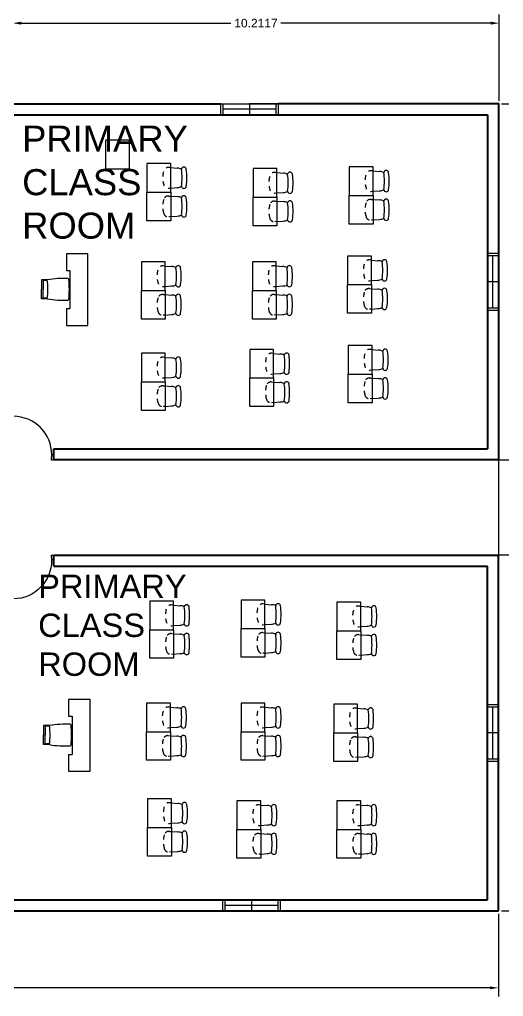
# Model space of a CAD drawing. Header units: metres. Extents: x -353 to 1688, y -477 to 135.
# Drawn here: x -292.68 to -282.53, y -267.31 to -246.82 of the extents above; entities that cross this region are included whole.
import ezdxf

# ---------------------------------------------------------------- set-up
doc = ezdxf.new("R2010")
doc.units = ezdxf.units.M
doc.header["$MEASUREMENT"] = 0
doc.linetypes.add('HIDDEN2', pattern=[0.1875, 0.125, -0.0625])
doc.layers.add('DIMENSION', color=240, linetype='Continuous', lineweight=40)
doc.layers.add('WALL', color=2, linetype='Continuous', lineweight=40)
for name, color, linetype in [('door space', 1, 'Continuous'), ('FUR', 7, 'Continuous'), ('WINDOW', 10, 'Continuous')]:
    doc.layers.add(name, color=color, linetype=linetype)
doc.layers.add('FURNITURE', color=130, linetype='Continuous', plot=False)
doc.layers.add('STAIR', color=231, linetype='Continuous', plot=False)
doc.styles.get("Standard").update_dxf_attribs({"font": 'arial.ttf'})
doc.dimstyles.new('Annotative', dxfattribs={"dimscale": 0, "dimtxt": 0.18, "dimasz": 0.18, "dimexe": 0.18, "dimexo": 0.0625, "dimgap": 0.09, "dimtad": 0, "dimtih": 1, "dimtoh": 1, "dimdec": 4, "dimzin": 0, "dimdsep": 46, "dimtxsty": 'Standard', "dimcen": 0.09, "dimadec": 0, "dimazin": 0, "dimtfac": 1, "dimtdec": 4, "dimtofl": 0, "dimtmove": 0, "dimatfit": 3, "dimfxl": 1, "dimtolj": 1, "dimtzin": 0, "dimarcsym": 0})

# ---------------------------------------------------------------- blocks, each defined once
blk = doc.blocks.new('*D197')
at = {"layer": 'Defpoints', "color": 0, "transparency": 16777216}
for p in [(-282.615, -246.9), (-292.827, -248.604), (-282.615, -248.592)]:
    blk.add_point(p, dxfattribs=at)
at = {"layer": 'DIMENSION', "color": 0, "lineweight": -2, "transparency": 16777216}
for p, q in [((-292.827, -248.541), (-292.827, -246.72)), ((-282.615, -248.529), (-282.615, -246.72)), ((-292.647, -246.9), (-288.246, -246.9)), ((-282.795, -246.9), (-287.196, -246.9))]:
    blk.add_line(p, q, dxfattribs=at)
at = {"layer": 'DIMENSION', "color": 0, "transparency": 16777216}
for points in [[(-292.647, -246.87), (-292.647, -246.93), (-292.827, -246.9)], [(-282.795, -246.87), (-282.795, -246.93), (-282.615, -246.9)]]:
    blk.add_solid(points, dxfattribs=at)
at = {"layer": 'DIMENSION', "color": 0, "transparency": 16777216, "insert": (-287.721, -246.9), "char_height": 0.18, "attachment_point": 5}
blk.add_mtext('\\A1;10.2117', dxfattribs=at)
blk = doc.blocks.new('*D198')
at = {"layer": 'Defpoints', "color": 0, "transparency": 16777216}
for p in [(-282.632, -248.592), (-282.632, -265.512), (-281, -265.512)]:
    blk.add_point(p, dxfattribs=at)
at = {"layer": 'DIMENSION', "color": 0, "lineweight": -2, "transparency": 16777216}
for p, q in [((-282.569, -248.592), (-280.82, -248.592)), ((-281, -248.772), (-281, -256.87)), ((-281, -265.332), (-281, -257.234)), ((-282.569, -265.512), (-280.82, -265.512))]:
    blk.add_line(p, q, dxfattribs=at)
at = {"layer": 'DIMENSION', "color": 0, "transparency": 16777216}
for points in [[(-281.03, -248.772), (-280.97, -248.772), (-281, -248.592)], [(-281.03, -265.332), (-280.97, -265.332), (-281, -265.512)]]:
    blk.add_solid(points, dxfattribs=at)
at = {"layer": 'DIMENSION', "color": 0, "transparency": 16777216, "insert": (-281, -257.052), "char_height": 0.18, "attachment_point": 5}
blk.add_mtext('\\A1;16.9200', dxfattribs=at)
blk = doc.blocks.new('*D199')
at = {"layer": 'Defpoints', "color": 0, "transparency": 16777216}
for p in [(-305.052, -265.512), (-282.632, -265.512), (-305.052, -267.126)]:
    blk.add_point(p, dxfattribs=at)
at = {"layer": 'DIMENSION', "color": 0, "lineweight": -2, "transparency": 16777216}
for p, q in [((-305.052, -265.574), (-305.052, -267.306)), ((-282.632, -265.574), (-282.632, -267.306)), ((-304.872, -267.126), (-294.377, -267.126)), ((-282.812, -267.126), (-293.307, -267.126))]:
    blk.add_line(p, q, dxfattribs=at)
at = {"layer": 'DIMENSION', "color": 0, "transparency": 16777216}
for points in [[(-304.872, -267.096), (-304.872, -267.156), (-305.052, -267.126)], [(-282.812, -267.096), (-282.812, -267.156), (-282.632, -267.126)]]:
    blk.add_solid(points, dxfattribs=at)
at = {"layer": 'DIMENSION', "color": 0, "transparency": 16777216, "insert": (-293.842, -267.126), "char_height": 0.18, "attachment_point": 5}
blk.add_mtext('\\A1;22.4200', dxfattribs=at)

msp = doc.modelspace()

# ---------------------------------------------------------------- linework, layer by layer
at = {"layer": 'door space'}
for p, q in [((-292.007, -255.99165), (-292.012, -255.99165)), ((-292.012, -256.05165), (-292.012, -255.99165)), ((-291.962, -255.95165), (-292.007, -255.95165)), ((-292.007, -255.99165), (-292.007, -255.95165)), ((-291.962, -256.05165), (-291.962, -255.95165)), ((-292.012, -256.05165), (-291.962, -256.05165)), ((-292.01638, -258.05256), (-291.96638, -258.05206)), ((-292.01638, -258.05256), (-292.01577, -258.11255)), ((-291.96638, -258.05206), (-291.96537, -258.15205)), ((-292.01077, -258.1125), (-292.01577, -258.11255)), ((-292.01077, -258.1125), (-292.01037, -258.1525)), ((-291.96537, -258.15205), (-292.01037, -258.1525))]:
    msp.add_line(p, q, dxfattribs=at)
msp.add_ellipse((-292.817, -255.95165), major_axis=(-0.57276, 0.57276), ratio=1, start_param=3.92699082, end_param=5.49778714, dxfattribs=at)
at = {"layer": 'door space', "extrusion": (0, 0, -1)}
msp.add_ellipse((-292.82033, -258.16063), major_axis=(-0.56698, -0.57848), ratio=1, start_param=3.92699082, end_param=5.49778714, dxfattribs=at)
at = {"layer": 'FUR'}
for p in [(-292.17908, -261.62587), (-292.17908, -262.02587)]:
    msp.add_line(p, (-292.17908, -261.82587), dxfattribs=at)
at = {"layer": 'FURNITURE'}
for p, q in [((-289.50837, -249.92785), (-289.37329, -249.93981)), ((-287.28079, -250.03218), (-287.14572, -250.04414)), ((-285.26206, -249.9974), (-285.12699, -250.00936)), ((-289.50837, -250.35595), (-289.37329, -250.34616)), ((-287.28079, -250.46028), (-287.14572, -250.45049)), ((-285.26206, -250.4255), (-285.12699, -250.41571)), ((-289.50837, -250.52716), (-289.37329, -250.53695)), ((-287.28079, -250.63149), (-287.14572, -250.64128)), ((-285.26206, -250.59671), (-285.12699, -250.6065)), ((-289.50837, -250.95526), (-289.37329, -250.9433)), ((-287.28079, -251.05959), (-287.14572, -251.04763)), ((-285.26206, -251.02481), (-285.12699, -251.01285)), ((-291.69974, -251.73521), (-291.69974, -252.08521)), ((-291.24974, -251.73521), (-291.69974, -251.73521)), ((-291.24974, -253.23521), (-291.24974, -251.73521)), ((-285.29798, -251.86816), (-285.16291, -251.88012)), ((-291.69974, -252.08521), (-291.62474, -252.08521)), ((-291.62474, -252.08521), (-291.62474, -252.88521)), ((-289.62664, -251.99134), (-289.49156, -252.00331)), ((-287.29389, -251.99073), (-287.15882, -252.00269)), ((-292.09974, -252.28021), (-292.22474, -252.28021)), ((-292.22474, -252.28021), (-292.22474, -252.48021)), ((-292.0977, -252.29621), (-292.18974, -252.29621)), ((-292.18974, -252.29621), (-292.18974, -252.48021)), ((-285.29798, -252.29626), (-285.16291, -252.28647)), ((-292.22474, -252.68021), (-292.22474, -252.48021)), ((-292.18974, -252.66421), (-292.18974, -252.48021)), ((-289.62664, -252.41945), (-289.49156, -252.40966)), ((-287.29389, -252.41883), (-287.15882, -252.40904)), ((-285.29798, -252.46747), (-285.16291, -252.47726)), ((-292.09974, -252.68021), (-292.22474, -252.68021)), ((-292.0977, -252.66421), (-292.18974, -252.66421)), ((-289.62664, -252.59065), (-289.49156, -252.60044)), ((-287.29389, -252.59004), (-287.15882, -252.59983)), ((-291.69974, -252.88521), (-291.62474, -252.88521)), ((-291.69974, -252.88521), (-291.69974, -253.23521)), ((-285.29798, -252.89557), (-285.16291, -252.88361)), ((-289.62664, -253.01876), (-289.49156, -253.0068)), ((-287.29389, -253.01815), (-287.15882, -253.00618)), ((-291.69974, -253.23521), (-291.24974, -253.23521)), ((-285.28429, -253.74328), (-285.14922, -253.75525)), ((-289.62664, -253.90753), (-289.49156, -253.91949)), ((-287.35272, -253.82541), (-287.21765, -253.83737)), ((-285.28429, -254.17139), (-285.14922, -254.1616)), ((-289.62664, -254.33563), (-289.49156, -254.32584)), ((-287.35272, -254.25351), (-287.21765, -254.24372)), ((-285.28429, -254.3426), (-285.14922, -254.35239)), ((-289.62664, -254.50684), (-289.49156, -254.51663)), ((-287.35272, -254.42472), (-287.21765, -254.43451)), ((-285.28429, -254.7707), (-285.14922, -254.75874)), ((-289.62664, -254.93494), (-289.49156, -254.92298)), ((-287.35272, -254.85282), (-287.21765, -254.84086)), ((-287.53142, -259.08016), (-287.39635, -259.09212)), ((-289.45144, -259.10221), (-289.31636, -259.11417)), ((-285.52313, -259.12426), (-285.38806, -259.13622)), ((-287.53142, -259.50826), (-287.39635, -259.49847)), ((-289.45144, -259.53031), (-289.31636, -259.52052)), ((-289.45144, -259.70152), (-289.31636, -259.71131)), ((-287.53142, -259.67947), (-287.39635, -259.68926)), ((-285.52313, -259.55236), (-285.38806, -259.54257)), ((-285.52313, -259.72357), (-285.38806, -259.73336)), ((-289.45144, -260.12962), (-289.31636, -260.11766)), ((-287.53142, -260.10757), (-287.39635, -260.09561)), ((-285.52313, -260.15167), (-285.38806, -260.13971)), ((-291.65408, -261.08087), (-291.65408, -261.43087)), ((-291.20408, -261.08087), (-291.65408, -261.08087)), ((-291.20408, -262.58087), (-291.20408, -261.08087)), ((-289.51764, -261.24116), (-289.38257, -261.25312)), ((-287.53142, -261.24116), (-287.39635, -261.25312)), ((-285.58934, -261.26321), (-285.45427, -261.27517)), ((-291.65408, -261.43087), (-291.57908, -261.43087)), ((-291.57908, -261.43087), (-291.57908, -262.23087)), ((-292.05408, -261.62587), (-292.17908, -261.62587)), ((-292.05204, -261.64187), (-292.14408, -261.64187)), ((-292.14408, -261.64187), (-292.14408, -261.82587)), ((-289.51764, -261.66926), (-289.38257, -261.65947)), ((-287.53142, -261.66926), (-287.39635, -261.65947)), ((-285.58934, -261.69131), (-285.45427, -261.68152)), ((-292.14408, -262.00987), (-292.14408, -261.82587)), ((-289.51764, -261.84047), (-289.38257, -261.85026)), ((-287.53142, -261.84047), (-287.39635, -261.85026)), ((-285.58934, -261.86252), (-285.45427, -261.87231)), ((-292.05408, -262.02587), (-292.17908, -262.02587)), ((-292.05204, -262.00987), (-292.14408, -262.00987)), ((-291.65408, -262.23087), (-291.57908, -262.23087)), ((-291.65408, -262.23087), (-291.65408, -262.58087)), ((-289.51764, -262.26857), (-289.38257, -262.25661)), ((-287.53142, -262.26857), (-287.39635, -262.25661)), ((-285.58934, -262.29062), (-285.45427, -262.27866)), ((-291.65408, -262.58087), (-291.20408, -262.58087)), ((-289.49557, -263.2478), (-289.3605, -263.25977)), ((-287.6197, -263.29191), (-287.48463, -263.30387)), ((-285.52313, -263.29191), (-285.38806, -263.30387)), ((-289.49557, -263.67591), (-289.3605, -263.66612)), ((-287.6197, -263.72001), (-287.48463, -263.71022)), ((-285.52313, -263.72001), (-285.38806, -263.71022)), ((-289.49557, -263.84712), (-289.3605, -263.85691)), ((-287.6197, -263.89122), (-287.48463, -263.90101)), ((-285.52313, -263.89122), (-285.38806, -263.90101)), ((-289.49557, -264.27522), (-289.3605, -264.26326)), ((-287.6197, -264.31932), (-287.48463, -264.30736)), ((-285.52313, -264.31932), (-285.38806, -264.30736))]:
    msp.add_line(p, q, dxfattribs=at)
for points in [[(-290.87597, -249.35108), (-290.87597, -249.95108), (-290.37597, -249.95108), (-290.37597, -249.35108)], [(-290.00837, -249.84155), (-290.00837, -250.44155), (-289.50837, -250.44155), (-289.50837, -249.84155)], [(-287.78079, -249.94588), (-287.78079, -250.54588), (-287.28079, -250.54588), (-287.28079, -249.94588)], [(-285.76206, -249.91111), (-285.76206, -250.51111), (-285.26206, -250.51111), (-285.26206, -249.91111)], [(-290.00837, -251.04155), (-290.00837, -250.44155), (-289.50837, -250.44155), (-289.50837, -251.04155)], [(-287.78079, -251.14588), (-287.78079, -250.54588), (-287.28079, -250.54588), (-287.28079, -251.14588)], [(-285.76206, -251.11111), (-285.76206, -250.51111), (-285.26206, -250.51111), (-285.26206, -251.11111)], [(-290.12664, -251.90505), (-290.12664, -252.50505), (-289.62664, -252.50505), (-289.62664, -251.90505)], [(-287.79389, -251.90444), (-287.79389, -252.50444), (-287.29389, -252.50444), (-287.29389, -251.90444)], [(-285.79798, -251.78187), (-285.79798, -252.38187), (-285.29798, -252.38187), (-285.29798, -251.78187)], [(-290.12664, -253.10505), (-290.12664, -252.50505), (-289.62664, -252.50505), (-289.62664, -253.10505)], [(-287.79389, -253.10444), (-287.79389, -252.50444), (-287.29389, -252.50444), (-287.29389, -253.10444)], [(-285.79798, -252.98187), (-285.79798, -252.38187), (-285.29798, -252.38187), (-285.29798, -252.98187)], [(-287.85272, -253.73911), (-287.85272, -254.33911), (-287.35272, -254.33911), (-287.35272, -253.73911)], [(-285.78429, -253.65699), (-285.78429, -254.25699), (-285.28429, -254.25699), (-285.28429, -253.65699)], [(-290.12664, -253.82124), (-290.12664, -254.42124), (-289.62664, -254.42124), (-289.62664, -253.82124)], [(-287.85272, -254.93911), (-287.85272, -254.33911), (-287.35272, -254.33911), (-287.35272, -254.93911)], [(-285.78429, -254.85699), (-285.78429, -254.25699), (-285.28429, -254.25699), (-285.28429, -254.85699)], [(-290.12664, -255.02124), (-290.12664, -254.42124), (-289.62664, -254.42124), (-289.62664, -255.02124)], [(-289.95144, -259.01591), (-289.95144, -259.61591), (-289.45144, -259.61591), (-289.45144, -259.01591)], [(-288.03142, -258.99386), (-288.03142, -259.59386), (-287.53142, -259.59386), (-287.53142, -258.99386)], [(-286.02313, -259.03796), (-286.02313, -259.63796), (-285.52313, -259.63796), (-285.52313, -259.03796)], [(-289.95144, -260.21591), (-289.95144, -259.61591), (-289.45144, -259.61591), (-289.45144, -260.21591)], [(-288.03142, -260.19386), (-288.03142, -259.59386), (-287.53142, -259.59386), (-287.53142, -260.19386)], [(-286.02313, -260.23796), (-286.02313, -259.63796), (-285.52313, -259.63796), (-285.52313, -260.23796)], [(-290.01764, -261.15487), (-290.01764, -261.75487), (-289.51764, -261.75487), (-289.51764, -261.15487)], [(-288.03142, -261.15487), (-288.03142, -261.75487), (-287.53142, -261.75487), (-287.53142, -261.15487)], [(-286.08934, -261.17692), (-286.08934, -261.77692), (-285.58934, -261.77692), (-285.58934, -261.17692)], [(-290.01764, -262.35487), (-290.01764, -261.75487), (-289.51764, -261.75487), (-289.51764, -262.35487)], [(-288.03142, -262.35487), (-288.03142, -261.75487), (-287.53142, -261.75487), (-287.53142, -262.35487)], [(-286.08934, -262.37692), (-286.08934, -261.77692), (-285.58934, -261.77692), (-285.58934, -262.37692)], [(-289.99557, -263.16151), (-289.99557, -263.76151), (-289.49557, -263.76151), (-289.49557, -263.16151)], [(-288.1197, -263.20561), (-288.1197, -263.80561), (-287.6197, -263.80561), (-287.6197, -263.20561)], [(-286.02313, -263.20561), (-286.02313, -263.80561), (-285.52313, -263.80561), (-285.52313, -263.20561)], [(-289.99557, -264.36151), (-289.99557, -263.76151), (-289.49557, -263.76151), (-289.49557, -264.36151)], [(-288.1197, -264.40561), (-288.1197, -263.80561), (-287.6197, -263.80561), (-287.6197, -264.40561)], [(-286.02313, -264.40561), (-286.02313, -263.80561), (-285.52313, -263.80561), (-285.52313, -264.40561)]]:
    msp.add_lwpolyline(points, close=True, dxfattribs=at)
at = {"layer": 'FURNITURE', "linetype": 'HIDDEN2', "ltscale": 0.03, "flags": 128}
for points in [[(-289.50837, -249.92785), (-289.55116, -249.92406, 0.35850154), (-289.65762, -249.99708, 0.14150797), (-289.65762, -250.28603, 0.35850154), (-289.55116, -250.35905), (-289.50837, -250.35595)], [(-287.28079, -250.03218), (-287.32358, -250.02839, 0.35850154), (-287.43005, -250.10141, 0.14150797), (-287.43005, -250.39036, 0.35850154), (-287.32358, -250.46338), (-287.28079, -250.46028)], [(-285.26206, -249.9974), (-285.30485, -249.99361, 0.35850154), (-285.41131, -250.06663, 0.14150797), (-285.41131, -250.35558, 0.35850154), (-285.30485, -250.4286), (-285.26206, -250.4255)], [(-285.29798, -251.86816), (-285.34077, -251.86437, 0.35850154), (-285.44724, -251.93739, 0.14150797), (-285.44724, -252.22634, 0.35850154), (-285.34077, -252.29936), (-285.29798, -252.29626)], [(-289.62664, -251.99134), (-289.66943, -251.98755, 0.35850154), (-289.77589, -252.06058, 0.14150797), (-289.77589, -252.34952, 0.35850154), (-289.66943, -252.42255), (-289.62664, -252.41945)], [(-287.29389, -251.99073), (-287.33668, -251.98694, 0.35850154), (-287.44315, -252.05997, 0.14150797), (-287.44315, -252.34891, 0.35850154), (-287.33668, -252.42194), (-287.29389, -252.41883)], [(-285.28429, -253.74328), (-285.32708, -253.7395, 0.35850154), (-285.43354, -253.81252, 0.14150797), (-285.43354, -254.10147, 0.35850154), (-285.32708, -254.17449), (-285.28429, -254.17139)], [(-289.62664, -253.90753), (-289.66943, -253.90374, 0.35850154), (-289.77589, -253.97676, 0.14150797), (-289.77589, -254.26571, 0.35850154), (-289.66943, -254.33873), (-289.62664, -254.33563)], [(-287.35272, -253.82541), (-287.39551, -253.82162, 0.35850154), (-287.50198, -253.89464, 0.14150797), (-287.50198, -254.18359, 0.35850154), (-287.39551, -254.25661), (-287.35272, -254.25351)], [(-289.45144, -259.10221), (-289.49423, -259.09842, 0.35850154), (-289.60069, -259.17144, 0.14150797), (-289.60069, -259.46039, 0.35850154), (-289.49423, -259.53341), (-289.45144, -259.53031)], [(-287.53142, -259.08016), (-287.57421, -259.07637, 0.35850154), (-287.68068, -259.14939, 0.14150797), (-287.68068, -259.43834, 0.35850154), (-287.57421, -259.51136), (-287.53142, -259.50826)], [(-285.52313, -259.12426), (-285.56592, -259.12047, 0.35850154), (-285.67239, -259.19349, 0.14150797), (-285.67239, -259.48244, 0.35850154), (-285.56592, -259.55546), (-285.52313, -259.55236)], [(-289.51764, -261.24116), (-289.56043, -261.23737, 0.35850154), (-289.6669, -261.31039, 0.14150797), (-289.6669, -261.59934, 0.35850154), (-289.56043, -261.67236), (-289.51764, -261.66926)], [(-287.53142, -261.24116), (-287.57421, -261.23737, 0.35850154), (-287.68068, -261.31039, 0.14150797), (-287.68068, -261.59934, 0.35850154), (-287.57421, -261.67236), (-287.53142, -261.66926)], [(-285.58934, -261.26321), (-285.63213, -261.25942, 0.35850154), (-285.7386, -261.33244, 0.14150797), (-285.7386, -261.62139, 0.35850154), (-285.63213, -261.69441), (-285.58934, -261.69131)], [(-289.49557, -263.2478), (-289.53836, -263.24401, 0.35850154), (-289.64483, -263.31704, 0.14150797), (-289.64483, -263.60598, 0.35850154), (-289.53836, -263.67901), (-289.49557, -263.67591)], [(-287.6197, -263.29191), (-287.66249, -263.28812, 0.35850154), (-287.76895, -263.36114, 0.14150797), (-287.76895, -263.65009, 0.35850154), (-287.66249, -263.72311), (-287.6197, -263.72001)], [(-285.52313, -263.29191), (-285.56592, -263.28812, 0.35850154), (-285.67239, -263.36114, 0.14150797), (-285.67239, -263.65009, 0.35850154), (-285.56592, -263.72311), (-285.52313, -263.72001)]]:
    msp.add_lwpolyline(points, format="xyb", dxfattribs=at)
at = {"layer": 'FURNITURE', "linetype": 'HIDDEN2', "ltscale": 0.03}
for points in [[(-289.50837, -250.95526), (-289.55116, -250.95905, -0.35850154), (-289.65762, -250.88603, -0.14150797), (-289.65762, -250.59708, -0.35850154), (-289.55116, -250.52406), (-289.50837, -250.52716)], [(-287.28079, -251.05959), (-287.32358, -251.06338, -0.35850154), (-287.43005, -250.99036, -0.14150797), (-287.43005, -250.70141, -0.35850154), (-287.32358, -250.62839), (-287.28079, -250.63149)], [(-285.26206, -251.02481), (-285.30485, -251.0286, -0.35850154), (-285.41131, -250.95558, -0.14150797), (-285.41131, -250.66663, -0.35850154), (-285.30485, -250.59361), (-285.26206, -250.59671)], [(-285.29798, -252.89557), (-285.34077, -252.89936, -0.35850154), (-285.44724, -252.82634, -0.14150797), (-285.44724, -252.53739, -0.35850154), (-285.34077, -252.46437), (-285.29798, -252.46747)], [(-289.62664, -253.01876), (-289.66943, -253.02255, -0.35850154), (-289.77589, -252.94952, -0.14150797), (-289.77589, -252.66058, -0.35850154), (-289.66943, -252.58755), (-289.62664, -252.59065)], [(-287.29389, -253.01815), (-287.33668, -253.02194, -0.35850154), (-287.44315, -252.94891, -0.14150797), (-287.44315, -252.65997, -0.35850154), (-287.33668, -252.58694), (-287.29389, -252.59004)], [(-285.28429, -254.7707), (-285.32708, -254.77449, -0.35850154), (-285.43354, -254.70147, -0.14150797), (-285.43354, -254.41252, -0.35850154), (-285.32708, -254.3395), (-285.28429, -254.3426)], [(-289.62664, -254.93494), (-289.66943, -254.93873, -0.35850154), (-289.77589, -254.86571, -0.14150797), (-289.77589, -254.57676, -0.35850154), (-289.66943, -254.50374), (-289.62664, -254.50684)], [(-287.35272, -254.85282), (-287.39551, -254.85661, -0.35850154), (-287.50198, -254.78359, -0.14150797), (-287.50198, -254.49464, -0.35850154), (-287.39551, -254.42162), (-287.35272, -254.42472)], [(-289.45144, -260.12962), (-289.49423, -260.13341, -0.35850154), (-289.60069, -260.06039, -0.14150797), (-289.60069, -259.77144, -0.35850154), (-289.49423, -259.69842), (-289.45144, -259.70152)], [(-287.53142, -260.10757), (-287.57421, -260.11136, -0.35850154), (-287.68068, -260.03834, -0.14150797), (-287.68068, -259.74939, -0.35850154), (-287.57421, -259.67637), (-287.53142, -259.67947)], [(-285.52313, -260.15167), (-285.56592, -260.15546, -0.35850154), (-285.67239, -260.08244, -0.14150797), (-285.67239, -259.79349, -0.35850154), (-285.56592, -259.72047), (-285.52313, -259.72357)], [(-289.51764, -262.26857), (-289.56043, -262.27236, -0.35850154), (-289.6669, -262.19934, -0.14150797), (-289.6669, -261.91039, -0.35850154), (-289.56043, -261.83737), (-289.51764, -261.84047)], [(-287.53142, -262.26857), (-287.57421, -262.27236, -0.35850154), (-287.68068, -262.19934, -0.14150797), (-287.68068, -261.91039, -0.35850154), (-287.57421, -261.83737), (-287.53142, -261.84047)], [(-285.58934, -262.29062), (-285.63213, -262.29441, -0.35850154), (-285.7386, -262.22139, -0.14150797), (-285.7386, -261.93244, -0.35850154), (-285.63213, -261.85942), (-285.58934, -261.86252)], [(-289.49557, -264.27522), (-289.53836, -264.27901, -0.35850154), (-289.64483, -264.20598, -0.14150797), (-289.64483, -263.91704, -0.35850154), (-289.53836, -263.84401), (-289.49557, -263.84712)], [(-287.6197, -264.31932), (-287.66249, -264.32311, -0.35850154), (-287.76895, -264.25009, -0.14150797), (-287.76895, -263.96114, -0.35850154), (-287.66249, -263.88812), (-287.6197, -263.89122)], [(-285.52313, -264.31932), (-285.56592, -264.32311, -0.35850154), (-285.67239, -264.25009, -0.14150797), (-285.67239, -263.96114, -0.35850154), (-285.56592, -263.88812), (-285.52313, -263.89122)]]:
    msp.add_lwpolyline(points, format="xyb", dxfattribs=at)
at = {"layer": 'FURNITURE'}
for centre, radius, start, end in [((-289.37329, -250.14298), 0.20318, 63.787788, 90), ((-289.23357, -249.96975), 0.0508, 8.455473, 171.544527), ((-290.38927, -250.14155), 1.2192, 351.544527, 8.455473), ((-287.14572, -250.24732), 0.20318, 63.787788, 90), ((-287.00599, -250.07408), 0.0508, 8.455473, 171.544527), ((-288.16169, -250.24588), 1.2192, 351.544527, 8.455473), ((-285.12699, -250.21254), 0.20318, 63.787788, 90), ((-284.98726, -250.0393), 0.0508, 8.455473, 171.544527), ((-286.14296, -250.21111), 1.2192, 351.544527, 8.455473), ((-289.37329, -250.14298), 0.20318, 270, 296.38199), ((-289.23357, -250.31335), 0.0508, 188.455473, 351.544527), ((-287.14572, -250.24732), 0.20318, 270, 296.38199), ((-287.00599, -250.41769), 0.0508, 188.455473, 351.544527), ((-285.12699, -250.21254), 0.20318, 270, 296.38199), ((-284.98726, -250.38291), 0.0508, 188.455473, 351.544527), ((-289.37329, -250.74012), 0.20318, 63.61801, 90), ((-289.23357, -250.56975), 0.0508, 8.455473, 171.544527), ((-290.38927, -250.74155), 1.2192, 351.544527, 8.455473), ((-287.14572, -250.84445), 0.20318, 63.61801, 90), ((-287.00599, -250.67408), 0.0508, 8.455473, 171.544527), ((-288.16169, -250.84588), 1.2192, 351.544527, 8.455473), ((-285.12699, -250.80968), 0.20318, 63.61801, 90), ((-284.98726, -250.6393), 0.0508, 8.455473, 171.544527), ((-286.14296, -250.81111), 1.2192, 351.544527, 8.455473), ((-289.37329, -250.74012), 0.20318, 270, 296.212212), ((-289.23357, -250.91335), 0.0508, 188.455473, 351.544527), ((-287.14572, -250.84445), 0.20318, 270, 296.212212), ((-287.00599, -251.01769), 0.0508, 188.455473, 351.544527), ((-285.12699, -250.80968), 0.20318, 270, 296.212212), ((-284.98726, -250.98291), 0.0508, 188.455473, 351.544527), ((-285.16291, -252.0833), 0.20318, 63.787788, 90), ((-285.02318, -251.91006), 0.0508, 8.455473, 171.544527), ((-286.17888, -252.08187), 1.2192, 351.544527, 8.455473), ((-289.49156, -252.20648), 0.20318, 63.787788, 90), ((-289.35184, -252.03325), 0.0508, 8.455473, 171.544527), ((-290.50754, -252.20505), 1.2192, 351.544527, 8.455473), ((-287.15882, -252.20587), 0.20318, 63.787788, 90), ((-287.01909, -252.03264), 0.0508, 8.455473, 171.544527), ((-288.17479, -252.20444), 1.2192, 351.544527, 8.455473), ((-285.16291, -252.0833), 0.20318, 270, 296.38199), ((-285.02318, -252.25367), 0.0508, 188.455473, 351.544527), ((-289.49156, -252.20648), 0.20318, 270, 296.38199), ((-289.35184, -252.37685), 0.0508, 188.455473, 351.544527), ((-287.15882, -252.20587), 0.20318, 270, 296.38199), ((-287.01909, -252.37624), 0.0508, 188.455473, 351.544527), ((-285.16291, -252.68044), 0.20318, 63.61801, 90), ((-285.02318, -252.51006), 0.0508, 8.455473, 171.544527), ((-286.17888, -252.68187), 1.2192, 351.544527, 8.455473), ((-289.49156, -252.80362), 0.20318, 63.61801, 90), ((-289.35184, -252.63325), 0.0508, 8.455473, 171.544527), ((-290.50754, -252.80505), 1.2192, 351.544527, 8.455473), ((-287.15882, -252.80301), 0.20318, 63.61801, 90), ((-287.01909, -252.63264), 0.0508, 8.455473, 171.544527), ((-288.17479, -252.80444), 1.2192, 351.544527, 8.455473), ((-285.16291, -252.68044), 0.20318, 270, 296.212212), ((-285.02318, -252.85367), 0.0508, 188.455473, 351.544527), ((-289.49156, -252.80362), 0.20318, 270, 296.212212), ((-289.35184, -252.97685), 0.0508, 188.455473, 351.544527), ((-287.15882, -252.80301), 0.20318, 270, 296.212212), ((-287.01909, -252.97624), 0.0508, 188.455473, 351.544527), ((-285.14922, -253.95842), 0.20318, 63.787788, 90), ((-285.00949, -253.78519), 0.0508, 8.455473, 171.544527), ((-289.49156, -254.12267), 0.20318, 63.787788, 90), ((-289.35184, -253.94943), 0.0508, 8.455473, 171.544527), ((-290.50754, -254.12124), 1.2192, 351.544527, 8.455473), ((-287.21765, -254.04055), 0.20318, 63.787788, 90), ((-287.07792, -253.86731), 0.0508, 8.455473, 171.544527), ((-288.23362, -254.03911), 1.2192, 351.544527, 8.455473), ((-286.16519, -253.95699), 1.2192, 351.544527, 8.455473), ((-285.14922, -253.95842), 0.20318, 270, 296.38199), ((-285.00949, -254.12879), 0.0508, 188.455473, 351.544527), ((-289.49156, -254.12267), 0.20318, 270, 296.38199), ((-289.35184, -254.29304), 0.0508, 188.455473, 351.544527), ((-287.21765, -254.04055), 0.20318, 270, 296.38199), ((-287.07792, -254.21092), 0.0508, 188.455473, 351.544527), ((-285.14922, -254.55556), 0.20318, 63.61801, 90), ((-285.00949, -254.38519), 0.0508, 8.455473, 171.544527), ((-286.16519, -254.55699), 1.2192, 351.544527, 8.455473), ((-289.49156, -254.71981), 0.20318, 63.61801, 90), ((-289.35184, -254.54943), 0.0508, 8.455473, 171.544527), ((-290.50754, -254.72124), 1.2192, 351.544527, 8.455473), ((-287.21765, -254.63768), 0.20318, 63.61801, 90), ((-287.07792, -254.46731), 0.0508, 8.455473, 171.544527), ((-288.23362, -254.63911), 1.2192, 351.544527, 8.455473), ((-285.14922, -254.55556), 0.20318, 270, 296.212212), ((-285.00949, -254.72879), 0.0508, 188.455473, 351.544527), ((-289.49156, -254.71981), 0.20318, 270, 296.212212), ((-289.35184, -254.89304), 0.0508, 188.455473, 351.544527), ((-287.21765, -254.63768), 0.20318, 270, 296.212212), ((-287.07792, -254.81092), 0.0508, 188.455473, 351.544527), ((-289.17664, -259.14411), 0.0508, 8.455473, 171.544527), ((-287.39635, -259.29529), 0.20318, 63.787788, 90), ((-287.25662, -259.12206), 0.0508, 8.455473, 171.544527), ((-289.31636, -259.31734), 0.20318, 63.787788, 90), ((-290.33234, -259.31591), 1.2192, 351.544527, 8.455473), ((-288.41232, -259.29386), 1.2192, 351.544527, 8.455473), ((-285.38806, -259.33939), 0.20318, 63.787788, 90), ((-285.24833, -259.16616), 0.0508, 8.455473, 171.544527), ((-286.40403, -259.33796), 1.2192, 351.544527, 8.455473), ((-289.31636, -259.31734), 0.20318, 270, 296.38199), ((-289.17664, -259.48772), 0.0508, 188.455473, 351.544527), ((-287.39635, -259.29529), 0.20318, 270, 296.38199), ((-287.25662, -259.46567), 0.0508, 188.455473, 351.544527), ((-289.31636, -259.91448), 0.20318, 63.61801, 90), ((-289.17664, -259.74411), 0.0508, 8.455473, 171.544527), ((-287.39635, -259.89243), 0.20318, 63.61801, 90), ((-287.25662, -259.72206), 0.0508, 8.455473, 171.544527), ((-288.41232, -259.89386), 1.2192, 351.544527, 8.455473), ((-285.38806, -259.33939), 0.20318, 270, 296.38199), ((-285.24833, -259.50977), 0.0508, 188.455473, 351.544527), ((-285.24833, -259.76616), 0.0508, 8.455473, 171.544527), ((-290.33234, -259.91591), 1.2192, 351.544527, 8.455473), ((-285.38806, -259.93653), 0.20318, 63.61801, 90), ((-286.40403, -259.93796), 1.2192, 351.544527, 8.455473), ((-289.31636, -259.91448), 0.20318, 270, 296.212212), ((-289.17664, -260.08772), 0.0508, 188.455473, 351.544527), ((-287.39635, -259.89243), 0.20318, 270, 296.212212), ((-287.25662, -260.06567), 0.0508, 188.455473, 351.544527), ((-285.38806, -259.93653), 0.20318, 270, 296.212212), ((-285.24833, -260.10977), 0.0508, 188.455473, 351.544527), ((-289.38257, -261.4563), 0.20318, 63.787788, 90), ((-289.24284, -261.28306), 0.0508, 8.455473, 171.544527), ((-290.39854, -261.45487), 1.2192, 351.544527, 8.455473), ((-287.39635, -261.4563), 0.20318, 63.787788, 90), ((-287.25662, -261.28306), 0.0508, 8.455473, 171.544527), ((-288.41232, -261.45487), 1.2192, 351.544527, 8.455473), ((-285.45427, -261.47835), 0.20318, 63.787788, 90), ((-285.31454, -261.30511), 0.0508, 8.455473, 171.544527), ((-286.47024, -261.47692), 1.2192, 351.544527, 8.455473), ((-289.38257, -261.4563), 0.20318, 270, 296.38199), ((-289.24284, -261.62667), 0.0508, 188.455473, 351.544527), ((-287.39635, -261.4563), 0.20318, 270, 296.38199), ((-287.25662, -261.62667), 0.0508, 188.455473, 351.544527), ((-285.45427, -261.47835), 0.20318, 270, 296.38199), ((-285.31454, -261.64872), 0.0508, 188.455473, 351.544527), ((-289.38257, -262.05344), 0.20318, 63.61801, 90), ((-289.24284, -261.88306), 0.0508, 8.455473, 171.544527), ((-290.39854, -262.05487), 1.2192, 351.544527, 8.455473), ((-287.39635, -262.05344), 0.20318, 63.61801, 90), ((-287.25662, -261.88306), 0.0508, 8.455473, 171.544527), ((-288.41232, -262.05487), 1.2192, 351.544527, 8.455473), ((-285.45427, -262.07549), 0.20318, 63.61801, 90), ((-285.31454, -261.90511), 0.0508, 8.455473, 171.544527), ((-286.47024, -262.07692), 1.2192, 351.544527, 8.455473), ((-289.38257, -262.05344), 0.20318, 270, 296.212212), ((-289.24284, -262.22667), 0.0508, 188.455473, 351.544527), ((-287.39635, -262.05344), 0.20318, 270, 296.212212), ((-287.25662, -262.22667), 0.0508, 188.455473, 351.544527), ((-285.45427, -262.07549), 0.20318, 270, 296.212212), ((-285.31454, -262.24872), 0.0508, 188.455473, 351.544527), ((-289.3605, -263.46294), 0.20318, 63.787788, 90), ((-289.22077, -263.28971), 0.0508, 8.455473, 171.544527), ((-290.37647, -263.46151), 1.2192, 351.544527, 8.455473), ((-287.48463, -263.50704), 0.20318, 63.787788, 90), ((-287.3449, -263.33381), 0.0508, 8.455473, 171.544527), ((-288.5006, -263.50561), 1.2192, 351.544527, 8.455473), ((-285.38806, -263.50704), 0.20318, 63.787788, 90), ((-285.24833, -263.33381), 0.0508, 8.455473, 171.544527), ((-286.40403, -263.50561), 1.2192, 351.544527, 8.455473), ((-289.3605, -263.46294), 0.20318, 270, 296.38199), ((-289.22077, -263.63331), 0.0508, 188.455473, 351.544527), ((-287.48463, -263.50704), 0.20318, 270, 296.38199), ((-287.3449, -263.67742), 0.0508, 188.455473, 351.544527), ((-285.38806, -263.50704), 0.20318, 270, 296.38199), ((-285.24833, -263.67742), 0.0508, 188.455473, 351.544527), ((-289.3605, -264.06008), 0.20318, 63.61801, 90), ((-289.22077, -263.88971), 0.0508, 8.455473, 171.544527), ((-290.37647, -264.06151), 1.2192, 351.544527, 8.455473), ((-287.48463, -264.10418), 0.20318, 63.61801, 90), ((-287.3449, -263.93381), 0.0508, 8.455473, 171.544527), ((-288.5006, -264.10561), 1.2192, 351.544527, 8.455473), ((-285.38806, -264.10418), 0.20318, 63.61801, 90), ((-285.24833, -263.93381), 0.0508, 8.455473, 171.544527), ((-286.40403, -264.10561), 1.2192, 351.544527, 8.455473), ((-289.3605, -264.06008), 0.20318, 270, 296.212212), ((-289.22077, -264.23331), 0.0508, 188.455473, 351.544527), ((-287.48463, -264.10418), 0.20318, 270, 296.212212), ((-287.3449, -264.27742), 0.0508, 188.455473, 351.544527), ((-285.38806, -264.10418), 0.20318, 270, 296.212212), ((-285.24833, -264.27742), 0.0508, 188.455473, 351.544527)]:
    msp.add_arc(centre, radius, start, end, dxfattribs=at)
at = {"layer": 'FURNITURE', "color": 7}
for centre in [(-290.48976, -250.14155), (-288.26219, -250.24588), (-286.24345, -250.21111), (-290.48976, -250.74155), (-288.26219, -250.84588), (-286.24345, -250.81111), (-286.27938, -252.08187), (-290.60803, -252.20505), (-288.27529, -252.20444), (-286.27938, -252.68187), (-290.60803, -252.80505), (-288.27529, -252.80444), (-290.60803, -254.12124), (-288.33412, -254.03911), (-286.26568, -253.95699), (-286.26568, -254.55699), (-290.60803, -254.72124), (-288.33412, -254.63911), (-290.43283, -259.31591), (-288.51282, -259.29386), (-286.50453, -259.33796), (-288.51282, -259.89386), (-290.43283, -259.91591), (-286.50453, -259.93796), (-290.49904, -261.45487), (-288.51282, -261.45487), (-286.57074, -261.47692), (-290.49904, -262.05487), (-288.51282, -262.05487), (-286.57074, -262.07692), (-290.47697, -263.46151), (-288.60109, -263.50561), (-286.50453, -263.50561), (-290.47697, -264.06151), (-288.60109, -264.10561), (-286.50453, -264.10561)]:
    msp.add_arc(centre, 1.2192, 351.544527, 8.455473, dxfattribs=at)
at = {"layer": 'FURNITURE'}
for centre, major_axis, start_param, end_param in [((-291.76174, -254.30171), (-1.44926, 1.44926), 5.45152419, 5.6634572), ((-293.69988, -252.49271), (-1.14141, 1.14141), 3.93473471, 4.05901893), ((-291.66788, -252.27432), (-0.01414, 0.01414), 4.02540934, 5.45152419), ((-293.75312, -252.48021), (-1.4958, 1.4958), 3.92699082, 4.02540934), ((-293.69988, -252.46771), (-1.14141, -1.14141), 2.22416638, 2.3484506), ((-293.75312, -252.48021), (-1.4958, -1.4958), 2.25777597, 2.35619449), ((-291.76174, -250.65871), (-1.44926, -1.44926), 0.61972811, 0.83166112), ((-291.66788, -252.6861), (-0.01414, -0.01414), 0.83166112, 2.25777597), ((-291.71608, -263.64737), (-1.44926, 1.44926), 5.45152419, 5.6634572), ((-293.65422, -261.83837), (-1.14141, 1.14141), 3.93473471, 4.05901893), ((-291.62222, -261.61998), (-0.01414, 0.01414), 4.02540934, 5.45152419), ((-293.70746, -261.82587), (-1.4958, 1.4958), 3.92699082, 4.02540934), ((-293.65422, -261.81337), (-1.14141, -1.14141), 2.22416638, 2.3484506), ((-293.70746, -261.82587), (-1.4958, -1.4958), 2.25777597, 2.35619449), ((-291.71608, -260.00437), (-1.44926, -1.44926), 0.61972811, 0.83166112), ((-291.62222, -262.03177), (-0.01414, -0.01414), 0.83166112, 2.25777597)]:
    msp.add_ellipse(centre, major_axis=major_axis, ratio=1, start_param=start_param, end_param=end_param, dxfattribs=at)
at = {"layer": 'STAIR'}
for p, q in [((-282.63192, -256.05165), (-281.28192, -256.05165)), ((-282.63192, -256.05165), (-282.63164, -258.05165)), ((-281.28192, -258.05165), (-282.63192, -258.05165))]:
    msp.add_line(p, q, dxfattribs=at)
at = {"layer": 'WALL'}
for p, q in [((-292.86192, -248.59165), (-288.45611, -248.59165)), ((-282.61531, -248.59165), (-287.25611, -248.59074)), ((-282.63192, -248.59165), (-282.63192, -256.05165)), ((-294.59192, -248.82165), (-282.86192, -248.82165)), ((-282.86192, -248.82165), (-282.86192, -255.82165)), ((-291.962, -255.82174), (-282.86192, -255.82165)), ((-291.962, -256.05174), (-291.962, -255.82174)), ((-282.63192, -256.05165), (-291.962, -256.05165)), ((-291.962, -258.05294), (-282.63192, -258.05165)), ((-291.962, -258.28294), (-291.962, -258.05294)), ((-282.63192, -265.51165), (-282.63192, -258.05165)), ((-291.962, -258.28165), (-282.86192, -258.28165)), ((-282.86192, -265.28165), (-282.86192, -258.28165)), ((-294.59192, -265.28165), (-282.86192, -265.28165)), ((-298.62192, -265.51165), (-282.63192, -265.51165))]:
    msp.add_line(p, q, dxfattribs=at)
at = {"layer": 'WINDOW'}
for p, q in [((-288.45611, -248.82165), (-288.45611, -248.59074)), ((-288.45611, -248.59074), (-287.25611, -248.59074)), ((-288.40611, -248.82074), (-288.40611, -248.59074)), ((-287.25611, -248.59074), (-287.85611, -248.59074)), ((-287.85611, -248.59074), (-287.85611, -248.82074)), ((-287.30611, -248.59074), (-287.30611, -248.82074)), ((-287.25611, -248.59074), (-287.25611, -248.82074)), ((-287.25611, -248.82074), (-288.45611, -248.82074)), ((-287.30611, -248.70574), (-288.40611, -248.70574)), ((-282.86192, -252.92165), (-282.86192, -251.72165)), ((-282.86192, -251.72165), (-282.63192, -251.72165)), ((-282.63192, -251.72165), (-282.63192, -252.92165)), ((-282.86192, -251.77165), (-282.63192, -251.77165)), ((-282.74692, -252.87165), (-282.74692, -251.77165)), ((-282.63192, -252.32165), (-282.86192, -252.32165)), ((-282.63192, -252.92165), (-282.63192, -252.32165)), ((-282.63192, -252.87165), (-282.86192, -252.87165)), ((-282.63192, -252.92165), (-282.86192, -252.92165)), ((-282.86192, -262.38165), (-282.86192, -261.18165)), ((-282.86192, -261.18165), (-282.63192, -261.18165)), ((-282.86192, -261.23165), (-282.63192, -261.23165)), ((-282.74692, -262.33165), (-282.74692, -261.23165)), ((-282.63192, -261.18165), (-282.63192, -262.38165)), ((-282.63192, -261.78165), (-282.86192, -261.78165)), ((-282.63192, -262.38165), (-282.63192, -261.78165)), ((-282.63192, -262.33165), (-282.86192, -262.33165)), ((-282.63192, -262.38165), (-282.86192, -262.38165)), ((-288.41458, -265.51276), (-288.41458, -265.28276)), ((-288.41458, -265.28276), (-287.21458, -265.28276)), ((-288.36458, -265.51276), (-288.36458, -265.28276)), ((-287.26458, -265.39776), (-288.36458, -265.39776)), ((-287.21458, -265.28276), (-287.81458, -265.28276)), ((-287.81458, -265.28276), (-287.81458, -265.51276)), ((-287.26458, -265.28276), (-287.26458, -265.51276)), ((-287.21458, -265.28276), (-287.21458, -265.51276)), ((-287.21458, -265.51276), (-288.41458, -265.51276))]:
    msp.add_line(p, q, dxfattribs=at)

# ---------------------------------------------------------------- texts
at = {"layer": 'FURNITURE', "attachment_point": 1}
for width, gutter_width, insert, char_height in [(0.0194982, 2.73285, (-292.62811, -249.04875), 0.5465697), (0.0174659, 2.448, (-292.29175, -258.46213), 0.4896005)]:
    msp.add_mtext_dynamic_manual_height_columns('PRIMARY CLASS ROOM', width=width, gutter_width=gutter_width, heights=[0], dxfattribs=dict(at, insert=insert, char_height=char_height))

# ---------------------------------------------------------------- dimensions: what is measured, and where the dimension line sits
at = {"layer": 'DIMENSION'}
for base, p1, p2, picture, middle in [((-282.61531, -246.89987), (-292.827, -248.60381), (-282.61531, -248.59165), '*D197', (-287.72115, -246.89987)), ((-305.05192, -267.12603), (-282.63192, -265.51165), (-305.05192, -265.51165), '*D199', (-293.84192, -267.12603))]:
    dim = msp.add_linear_dim(base=base, p1=p1, p2=p2, dimstyle='Annotative', dxfattribs=at)
    dim.commit()
    dim.dimension.update_dxf_attribs({"geometry": picture, "text_midpoint": middle})
dim = msp.add_linear_dim(base=(-280.99964, -265.51165), p1=(-282.63192, -248.59165), p2=(-282.63192, -265.51165), angle=90, dimstyle='Annotative', dxfattribs=at)
dim.commit()
dim.dimension.update_dxf_attribs({"geometry": '*D198', "text_midpoint": (-280.99964, -257.05165)})

doc.saveas('drawing.dxf')
